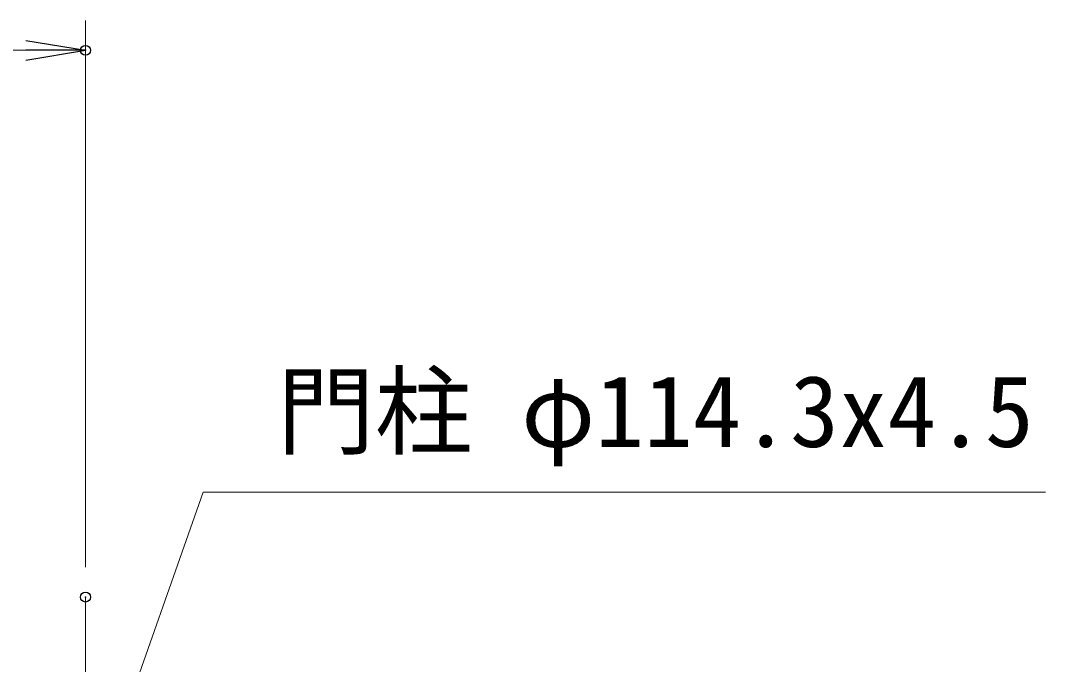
# Model space of a CAD drawing. Units: millimetres, scale not verified. Extents: x -6300 to 6300, y -4454 to 4456.
# Drawn here: x 613 to 1646, y 304 to 952 of the extents above; entities that cross this region are included whole.
import ezdxf
from ezdxf.enums import TextEntityAlignment as Align

# ---------------------------------------------------------------- set-up
doc = ezdxf.new("R2010")
doc.units = ezdxf.units.MM
doc.header["$LTSCALE"] = 20
doc.header["$PDMODE"] = 32
doc.header["$PDSIZE"] = 10
doc.linetypes.add('USER1', pattern=[50.8, 31.75, -6.35, 6.35, -6.35])
for name, color, linetype, lineweight in [('0-1_D-BMK', 2, 'USER1', 13), ('0-6_D-STR-DIM', 7, 'Continuous', 13), ('0-8_Defpoints', 8, 'Continuous', 25), ('0-9_D-STR-TXT', 7, 'Continuous', 13)]:
    doc.layers.add(name, color=color, linetype=linetype, lineweight=lineweight)
doc.layers.add('0-7_0', color=7, linetype='Continuous')
doc.styles.add('ＭＳ ゴシック', font='')
doc.styles.get('ＭＳ ゴシック').set_extended_font_data('MS Gothic')

# ---------------------------------------------------------------- blocks, each defined once
blk = doc.blocks.new('_Open')
at = {"layer": '0-7_0'}
blk.add_line((-20, 3.333), (0, 0), dxfattribs=at)
blk.add_lwpolyline([(-20, -3.333), (0, 0), (-20, 0)], dxfattribs=at)

msp = doc.modelspace()

# ---------------------------------------------------------------- linework, layer by layer
at = {"layer": '0-1_D-BMK'}
msp.add_line((678.89, 371.86), (678.89, -2336.21), dxfattribs=at)
at = {"layer": '0-6_D-STR-DIM'}
for p, q in [((678.89, 401.86), (678.89, 952.38)), ((-3261.11, 922.38), (618.89, 922.38))]:
    msp.add_line(p, q, dxfattribs=at)
at = {"layer": '0-8_Defpoints'}
for p in [(678.89, 922.38), (678.89, 371.86)]:
    msp.add_point(p, dxfattribs=at)
at = {"layer": '0-9_D-STR-TXT'}
msp.add_lwpolyline([(1645.83, 477.51), (797.36, 477.51), (709.62, 228.35)], dxfattribs=at)

# ---------------------------------------------------------------- block references
at = {"layer": '0-6_D-STR-DIM', "xscale": 3, "yscale": 3}
msp.add_blockref('_Open', (678.89, 922.38), dxfattribs=at)

# ---------------------------------------------------------------- texts
at = {"layer": '0-9_D-STR-TXT', "style": 'ＭＳ ゴシック'}
msp.add_text('門柱 φ114.3x4.5', height=72.14, dxfattribs=at).set_placement((871.84, 501.34), align=Align.BOTTOM_LEFT)

doc.saveas('drawing.dxf')
